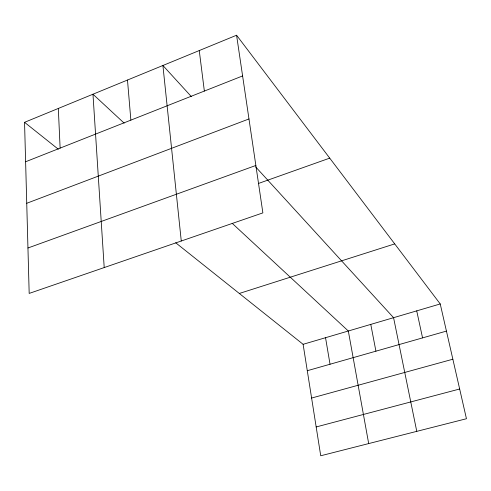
<?xml version="1.0" encoding="UTF-8"?>
<svg xmlns="http://www.w3.org/2000/svg" width="491" height="491" viewBox="0 0 491 491"><rect width="100%" height="100%" fill="white"/><g stroke="black" fill="none" stroke-linecap="round" stroke-linejoin="round"><path stroke-width="0.74" d="M236.576 35.229L262.881 212.885L29.178 293.422L24.55 122.32L236.576 35.229L440.237 303.954L466.45 418.731L320.727 455.771L303.113 344.308L175.698 242.769M25.618 161.76L242.603 75.939M26.741 203.28L248.974 118.951M27.95 247.998L255.86 165.461M258.493 183.456L329.725 158.133M239.307 293.465L394.721 243.892M303.113 344.308L440.237 303.954M307.286 370.717L446.436 331.094M311.607 398.048L452.862 359.216M316.173 426.955L459.662 389.001M24.55 122.32L58.319 149.233M124.168 123.149L92.971 94.217L104.209 267.564M232.188 223.313L348.322 331.008L368.686 443.582M191.306 96.549L162.902 65.493L181.271 241.007M255.565 166.805L393.573 317.689L416.773 431.362M416.724 310.871L422.561 337.888M370.773 324.398L375.922 351.169M325.539 337.71L330.032 364.242M199.254 50.561L204.354 91.068M127.488 80.039L130.864 120.129M58.319 108.45L60.123 148.11"/></g></svg>
